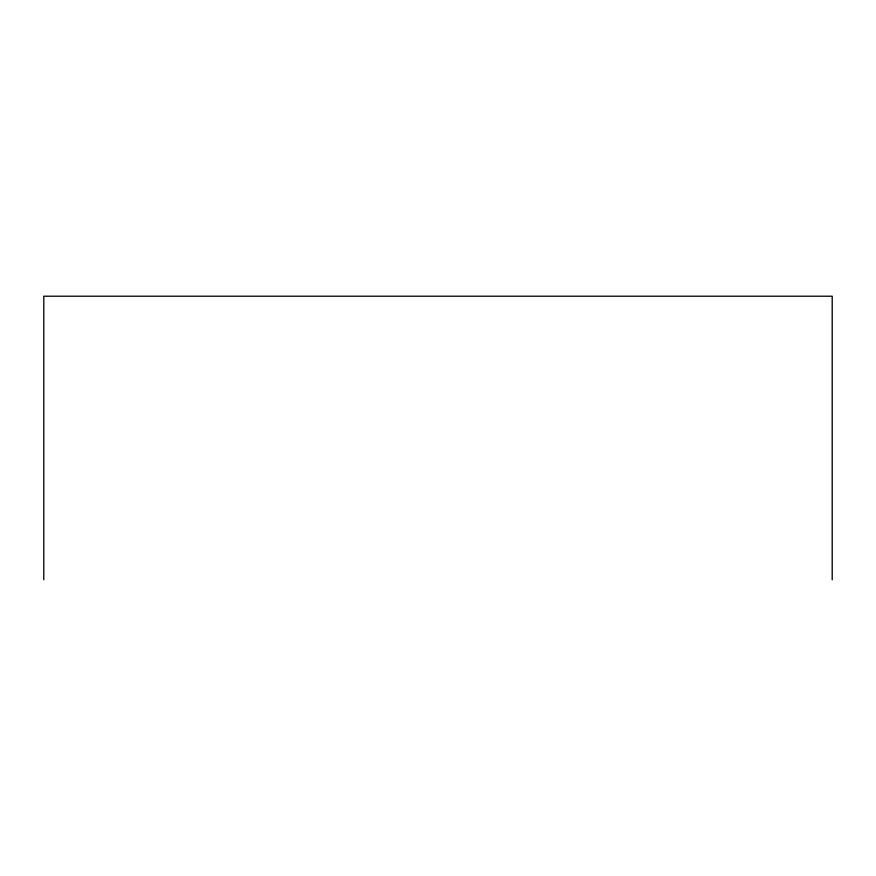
<?xml version="1.0" encoding="UTF-8"?>
<svg xmlns="http://www.w3.org/2000/svg" width="876" height="876" viewBox="0 0 876 876"><rect width="100%" height="100%" fill="white"/><g stroke="black" fill="none" stroke-linecap="round" stroke-linejoin="round"><path stroke-width="1.31" d="M832.2 579.792L832.2 296.208L43.8 296.208L43.8 579.792"/></g></svg>
